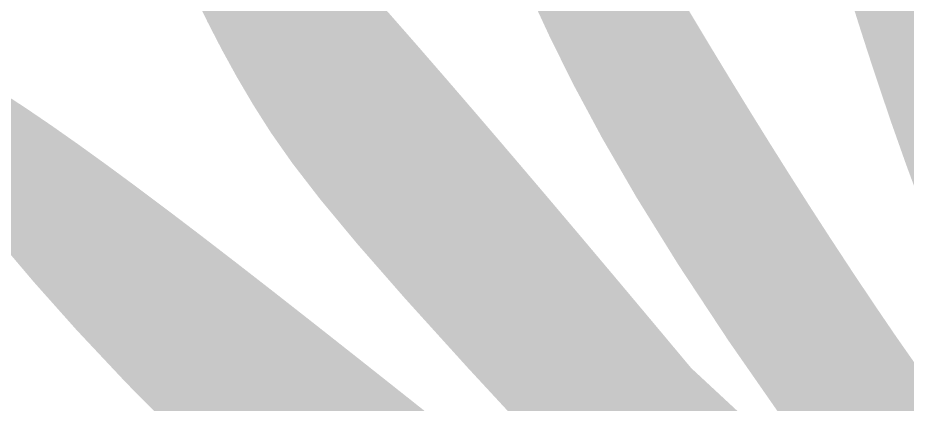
# Model space of a CAD drawing. Header units: millimetres. Extents: x -709 to -405, y 315 to 612.
# Drawn here: x -557.6 to -549.65, y 603.39 to 606.84 of the extents above; entities that cross this region are included whole.
import ezdxf

# ---------------------------------------------------------------- set-up
doc = ezdxf.new("R2010")
doc.units = ezdxf.units.MM
doc.layers.add('Background Fill', color=3, linetype='Continuous')
doc.layers.add('magpiefill', color=3, linetype='Continuous')
picture_1 = doc.add_image_def('image4.jpg', size_in_pixel=(2304, 3072))

msp = doc.modelspace()

# ---------------------------------------------------------------- hatches: boundary and pattern name
at = {"layer": 'magpiefill'}
h = msp.add_hatch(color=255, dxfattribs=at)
h.dxf.hatch_style = 1
h.paths.add_polyline_path([(-551.5692907313593, 606.851873923434), (-551.7338337830053, 607.1275860534022), (-551.8959483586306, 607.3996573564311), (-552.0558773083169, 607.6672383036558), (-552.2138634821446, 607.929479366214), (-552.370149730196, 608.1855310152409), (-552.5249789025513, 608.4345437218733), (-552.6785938492931, 608.6756679572474), (-552.8308326796631, 608.9075242495463), (-552.9799145395522, 609.126613355141), (-553.1236538340112, 609.3289060874494), (-553.2598649680913, 609.5103732598884), (-553.3863623468437, 609.6669856858774), (-553.5009603753196, 609.7947141788331), (-553.6014734585715, 609.8895295521733), (-553.6857160016492, 609.9474026193163), (-553.7520326187497, 609.9654935317261), (-553.800888760649, 609.9457197930508), (-553.8332800872685, 609.8911882449869), (-553.8502022585284, 609.8050057292289), (-553.8526509343505, 609.6902790874724), (-553.8416217746557, 609.5501151614121), (-553.8181104393655, 609.387620792744), (-553.7831125883997, 609.2059028231627), (-553.7372474736617, 609.0073055427004), (-553.6796287149774, 608.7911230347371), (-553.6089935241541, 608.555886830989), (-553.5240791129993, 608.300128463173), (-553.4236226933207, 608.0223794630053), (-553.3063614769255, 607.7211713622024), (-553.1710326756211, 607.3950356924811), (-553.0163735012148, 607.0425039855579), (-552.8394294658923, 606.660543677566), (-552.6304792833505, 606.2398658223084), (-552.3781099676651, 605.7696173780051), (-552.0709085329107, 605.2389453028757), (-551.6974619931627, 604.6369965551393), (-551.2463573624959, 603.9529180930167), (-550.7856353265374, 603.2901536969548), (-550.2570066276438, 602.8038616951259), (-549.7951041923994, 602.377847933216), (-549.3944754852887, 602.0075650978869), (-549.0496679707959, 601.688465875803), (-548.7552291134057, 601.4160029536265), (-548.5057063776028, 601.1856290180214), (-548.295647227872, 600.9927967556501), (-548.1195991286969, 600.832958853176), (-547.9725204689722, 600.7019355036412), (-547.8510133352279, 600.5970169256045), (-547.7520907384028, 600.5158608440032), (-547.6727656894382, 600.4561249837755), (-547.6100511992715, 600.415467069858), (-547.560960278844, 600.3915448271898), (-547.5225059390943, 600.3820159807073), (-547.4917011909623, 600.384538255349), (-547.4666557943375, 600.3982122573414), (-547.4498665049085, 600.4279101180722), (-547.4449268273141, 600.4799468502174), (-547.4554302661927, 600.5606374664546), (-547.484970326183, 600.6762969794592), (-547.5371405119241, 600.8332404019088), (-547.6155343280543, 601.0377827464799), (-547.723745279212, 601.2962390258489), (-547.9542619434447, 601.5902347003536), (-548.4863011618365, 602.2771419852785), (-548.9108686966489, 602.8346147735781), (-549.2486623665776, 603.2883263666129), (-549.5203799903198, 603.6639500657436), (-549.7467193865704, 603.9871591723307), (-549.9483783740262, 604.2836269877346), (-550.1426273935565, 604.5747297260191), (-550.3330273747275, 604.8646552520577), (-550.5197118692785, 605.1532943434264), (-550.7028144289486, 605.440537777701), (-550.8824686054774, 605.7262763324587), (-551.0588079506042, 606.0104007852752), (-551.2319660160691, 606.2928019137267), (-551.4020763536107, 606.5733704953902)])
h = msp.add_hatch(color=253, dxfattribs=at)
h.dxf.hatch_style = 1
h.paths.add_polyline_path([(-555.1518655678802, 607.8567135620165), (-555.3457827627525, 608.0688142272753), (-555.5290876551358, 608.2677350763284), (-555.7020352187128, 608.4540465120976), (-555.8646800840594, 608.6279326035745), (-556.0162755093337, 608.7880320840214), (-556.1558744095896, 608.9325973527702), (-556.2825296998808, 609.0598808091515), (-556.3952942952611, 609.1681348524967), (-556.4932211107839, 609.2556118821369), (-556.5753630615035, 609.3205642974034), (-556.6407730624732, 609.361244497627), (-556.6889937628781, 609.3766290038395), (-556.7215267484294, 609.3685908238725), (-556.7403633389683, 609.3397270872595), (-556.747494854338, 609.2926349235324), (-556.74491261438, 609.2299114622244), (-556.7346079389368, 609.1541538328675), (-556.7185721478505, 609.0679591649944), (-556.6987965609629, 608.9739245881378), (-556.6767584785636, 608.8739676086318), (-556.651879122731, 608.7672872400177), (-556.6230656959907, 608.6524028726368), (-556.5892254008685, 608.5278338968317), (-556.5492654398901, 608.3920997029445), (-556.5020930155807, 608.2437196813179), (-556.4466153304664, 608.0812132222943), (-556.3817395870727, 607.9030997162153), (-556.3065733325801, 607.7085397458534), (-556.2210254927828, 607.4992586637009), (-556.125205338133, 607.2776230146796), (-556.0192221390797, 607.0459993437111), (-555.9031851660736, 606.8067541957174), (-555.7772036895648, 606.5622541156212), (-555.6413869800032, 606.3148656483435), (-555.4958443078394, 606.066955338807), (-555.3367607122989, 605.8163153602713), (-555.1446243077075, 605.5424403993503), (-554.8959989771663, 605.2202507709953), (-554.5674486037768, 604.8246667901581), (-554.1355370706402, 604.3306087717904), (-553.5768282608581, 603.7129970308438), (-552.8678860575317, 602.9467518822695), (-551.985274343762, 602.0067936410198), (-548.5402734662041, 599.6554522151264), (-548.5199658425554, 599.6656008651978), (-548.3404081750654, 599.6656008651978), (-548.2588924364122, 599.6452320652774), (-549.2878009115433, 600.4063880464162), (-550.0965688963398, 601.02073505228), (-550.7182774061275, 601.5111597290423), (-551.1860074562321, 601.9005487228787), (-551.53284006198, 602.2117886799626), (-551.791856238697, 602.4677662464685), (-551.9961370017089, 602.6913680685715), (-552.1787633663427, 602.9054807924455), (-552.3668999841537, 603.1287968436595), (-552.5640460516219, 603.3632317653577), (-552.7677844014569, 603.6065068800802), (-552.9756978663681, 603.8563435103647), (-553.1853692790651, 604.1104629787516), (-553.3943814722583, 604.3665866077787), (-553.6003172786566, 604.6224357199857), (-553.8007595309701, 604.8757316379113), (-553.9935840506074, 605.1244290399669), (-554.1778386137719, 605.3674160280543), (-554.352863985365, 605.6038140599476), (-554.5180009302899, 605.8327445934196), (-554.6725902134483, 606.0533290862448), (-554.8159725997418, 606.264688996197), (-554.9474888540735, 606.4659457810503), (-555.0664797413451, 606.6562208985786), (-555.1719106333727, 606.8339403066211), (-555.2612453296291, 606.9947479632813), (-555.3315722364998, 607.1335923267294), (-555.3799797603718, 607.2454218551345), (-555.4035563076312, 607.3251850066663), (-555.3993902846638, 607.3678302394937), (-555.3645700978567, 607.3683060117866), (-555.296184153596, 607.3215607817148), (-555.1926072711373, 607.2247942396715), (-555.0573599212164, 607.0842110049515), (-554.8952489874367, 606.9082669290741), (-554.7110813534031, 606.7054178635562), (-554.5096639027197, 606.4841196599187), (-554.295803518992, 606.2528281696789), (-554.0743070858233, 606.0199992443563), (-553.8499814868186, 605.7940887354692), (-553.6189354821805, 605.574108334517), (-553.3424853385034, 605.3212930929207), (-552.9732491989806, 604.9874339020818), (-552.4638452068052, 604.5243216534017), (-551.7668915051696, 603.8837472382821), (-551.5817227410436, 603.711621280934), (-551.9260705580701, 604.1234933864095), (-552.2591585179324, 604.5206039236625), (-552.5808605795715, 604.9026899404744), (-552.8910507019275, 605.2694884846286), (-553.1896028439442, 605.6207366039083), (-553.4763909645613, 605.9561713460961), (-553.7512890227218, 606.2755297589749), (-554.0141709773662, 606.5785488903277), (-554.2649742898933, 606.8651046804601), (-554.5038904315272, 607.135628639773), (-554.7311743759492, 607.3906911711877), (-554.9470810968395, 607.6308626776281)])
h = msp.add_hatch(color=255, dxfattribs=at)
h.dxf.hatch_style = 1
h.paths.add_polyline_path([(-549.1896711831607, 606.4570867233474), (-549.3448371083472, 606.7397539908653), (-549.4935755817721, 607.0017757854166), (-549.6340737349855, 607.2391987153278), (-549.7645186995364, 607.4480693889252), (-549.88343637277, 607.6255508814696), (-549.9907077152104, 607.773272135952), (-550.0865524531787, 607.8939785622977), (-550.1711903129951, 607.990415570432), (-550.2448410209794, 608.0653285702793), (-550.3077243034526, 608.121462971765), (-550.3600598867346, 608.1615641848142), (-550.4020674971454, 608.1883776193508), (-550.4340034893363, 608.2039440304326), (-550.4562707312792, 608.2074855536398), (-550.469308719277, 608.1975196696849), (-550.4735569496321, 608.1725638592804), (-550.4694549186476, 608.1311356031388), (-550.4574421226256, 608.0717523819728), (-550.4379580578692, 607.9929316764941), (-550.4114422206809, 607.8931909674158), (-550.378146408741, 607.7711712784359), (-550.3375716252422, 607.6260078051984), (-550.2890311747537, 607.4569592863323), (-550.2318383618455, 607.2632844604677), (-550.1653064910877, 607.0442420662346), (-550.0887488670504, 606.799090842262), (-550.0014787943024, 606.5270895271794), (-549.9028095774153, 606.2274968596166), (-549.7909721631214, 605.8975581114929), (-549.6598680668127, 605.5264646878825), (-549.5023164460425, 605.1013945271507), (-549.3111364583661, 604.6095255676615), (-549.0791472613386, 604.0380357477786), (-548.7991680125136, 603.3741030058676), (-548.5079585465103, 602.7057528244651), (-548.2049176236376, 602.3211386777917), (-547.9430882151953, 601.98646972455), (-547.7179955925776, 601.6977171699685), (-547.5251650271789, 601.450852219275), (-547.3601217903944, 601.2418460776983), (-547.2183911536198, 601.0666699504669), (-547.0954983882488, 600.9212950428091), (-546.9869687656768, 600.8016925599535), (-546.8892793482631, 600.7055387807768), (-546.8027143622265, 600.6373302787463), (-546.7285098247506, 600.6032687009788), (-546.6679017530181, 600.6095556945913), (-546.6221261642129, 600.6623929066988), (-546.5924190755177, 600.7679819844183), (-546.5800165041163, 600.9325245748659), (-546.5861544671914, 601.1622223251584), (-546.6585740075734, 601.3012923897253), (-546.8584077440499, 601.6966138521889), (-547.0486681286293, 602.0822593312273), (-547.230735795492, 602.458015256003), (-547.4059581267476, 602.823895830204), (-547.5755494962201, 603.1808263556189), (-547.7406910256638, 603.5299599085588), (-547.9025638368314, 603.8724495653362), (-548.0623490514773, 604.2094484022639), (-548.2212277913542, 604.5421094956541), (-548.3803811782162, 604.8715859218189), (-548.5409903338164, 605.1990307570708), (-548.7037373815414, 605.524745999724), (-548.8673084513072, 605.8456293361033), (-549.0298906746639, 606.157727374536)])
h = msp.add_hatch(color=255, dxfattribs=at)
h.dxf.hatch_style = 1
h.paths.add_polyline_path([(-551.7668915051696, 603.8837472382819), (-552.4638452068052, 604.5243216534017), (-552.973249198981, 604.9874339020818), (-553.3424853385034, 605.3212930929207), (-553.6189354821805, 605.574108334517), (-553.8499814868186, 605.7940887354692), (-554.0743070858233, 606.0199992443563), (-554.295803518992, 606.2528281696789), (-554.5096639027197, 606.4841196599187), (-554.7110813534031, 606.7054178635562), (-554.8952489874367, 606.9082669290741), (-555.0573599212164, 607.0842110049515), (-555.1926072711373, 607.2247942396715), (-555.296184153596, 607.3215607817148), (-555.3645700978567, 607.3683060117866), (-555.3993902846638, 607.3678302394937), (-555.4035563076312, 607.3251850066663), (-555.3799797603718, 607.2454218551345), (-555.3315722364998, 607.1335923267294), (-555.2612453296291, 606.9947479632813), (-555.1719106333727, 606.8339403066211), (-555.0664797413451, 606.6562208985786), (-554.9474888540735, 606.4659457810503), (-554.8159725997418, 606.264688996197), (-554.6725902134483, 606.0533290862448), (-554.5180009302899, 605.8327445934196), (-554.352863985365, 605.6038140599476), (-554.1778386137719, 605.3674160280543), (-553.9935840506074, 605.1244290399669), (-553.8007595309701, 604.8757316379113), (-553.6003172786566, 604.6224357199857), (-553.3943814722583, 604.3665866077787), (-553.1853692790651, 604.1104629787516), (-552.9756978663681, 603.8563435103647), (-552.7677844014569, 603.6065068800802), (-552.5640460516219, 603.3632317653577), (-552.3668999841537, 603.1287968436595), (-552.1787633663427, 602.9054807924455), (-551.9961370017089, 602.6913680685715), (-551.791856238697, 602.4677662464685), (-551.53284006198, 602.2117886799626), (-551.1860074562321, 601.9005487228787), (-550.7182774061275, 601.5111597290423), (-550.0965688963398, 601.02073505228), (-549.2878009115433, 600.4063880464162), (-548.2588924364122, 599.6452320652774), (-548.1009988333432, 599.6057782952107), (-547.8017351725952, 599.5459557252235), (-547.3827681633829, 599.6057782952107), (-547.2940751822658, 599.6235079522529), (-547.4030916639526, 599.7354898965681), (-547.5325759132498, 599.8670644940422), (-547.6814560947117, 600.0171584765177), (-547.8486603728956, 600.1846985758334), (-548.0331169123563, 600.3686115238316), (-548.1437771708777, 600.4784861417743), (-549.6208075462903, 601.8773754743283), (-550.835006237267, 603.0175015481237)])
h = msp.add_hatch(color=253, dxfattribs=at)
h.dxf.hatch_style = 1
h.paths.add_polyline_path([(-556.2516323759307, 605.1172736223627), (-556.5297195010044, 605.32602719258), (-556.7959719354064, 605.5225213878325), (-557.0505725492237, 605.7065213791341), (-557.2929722103313, 605.8771889009373), (-557.5226217866032, 606.0336856876935), (-557.7389721459143, 606.1751734738551), (-557.9414741561391, 606.3008139938744), (-558.1295786851521, 606.4097689822026), (-558.3027366008279, 606.5012001732927), (-558.4603205564686, 606.5744888471045), (-558.601390347084, 606.6298944656335), (-558.7249275531123, 606.6678960363832), (-558.8299137549917, 606.688972566857), (-558.9153305331597, 606.6936030645589), (-558.9801594680536, 606.6822665369922), (-559.023382140112, 606.6554419916604), (-559.0439801297726, 606.6136084360672), (-559.0409366832282, 606.5566244928566), (-559.0132417096934, 606.4818672452332), (-558.959886784138, 606.3860933915416), (-558.8798634815314, 606.2660596301263), (-558.7721633768441, 606.1185226593325), (-558.6357780450446, 605.9402391775045), (-558.4696990611043, 605.7279658829875), (-558.2729179999919, 605.4784594741259), (-558.0430953730138, 605.1886186750395), (-557.7725674368221, 604.8559103129461), (-557.4523393844053, 604.477943240838), (-557.0734164087518, 604.0523263117083), (-556.6268037028498, 603.5766683785486), (-556.1035064596879, 603.0485782943524), (-555.494529872255, 602.4656649121118), (-554.7908791335391, 601.82553708482), (-554.6851877996748, 601.7750308929026), (-554.3032698674252, 601.5910245287072), (-553.9217639493155, 601.4055356659426), (-553.7824795860961, 601.3371471647648), (-554.0837930427679, 601.7359985063812), (-554.3621819536613, 602.0966861587694), (-554.617530941163, 602.4211165755319), (-554.8497246276594, 602.7111962102713), (-555.0586476355361, 602.9688315165905), (-555.244184587179, 603.1959289480922), (-555.4062201049746, 603.394394958379), (-555.5446388113094, 603.5661360010544), (-555.659468161893, 603.7130610861401), (-555.7513069457333, 603.8370894493447), (-555.8208967851631, 603.9401428827936), (-555.8689793025142, 604.0241431786153), (-555.8962961201184, 604.0910121289363), (-555.9035888603079, 604.1426715258845), (-555.8915991454153, 604.1810431615867), (-555.8610685977721, 604.2080488281698), (-555.8081762917642, 604.222193662812), (-555.7108511099912, 604.2083161828889), (-555.5424593871052, 604.1478382508277), (-555.2763674577595, 604.0221817290557), (-554.8859416566072, 603.812768479999), (-554.3445483183009, 603.5010203660839), (-553.6713452069462, 603.0959146341842), (-554.1347518234385, 603.4641656803477), (-554.5601555834205, 603.8012843113266), (-554.9513993680417, 604.1100528809468), (-555.3123260584532, 604.3932537430351), (-555.6467785358054, 604.6536692514161), (-555.9585996812476, 604.8940817599168)])
h = msp.add_hatch(color=255, dxfattribs=at)
h.dxf.hatch_style = 1
h.paths.add_polyline_path([(-552.7023243688383, 602.4962069933887), (-553.6255537774931, 603.0683592497384), (-554.3445483183009, 603.5010203660839), (-554.8859416566072, 603.812768479999), (-555.2763674577595, 604.0221817290557), (-555.5424593871052, 604.1478382508277), (-555.7108511099912, 604.2083161828889), (-555.8081762917642, 604.222193662812), (-555.8610685977721, 604.2080488281698), (-555.8915991454153, 604.1810431615867), (-555.9035888603079, 604.1426715258845), (-555.8962961201184, 604.0910121289363), (-555.8689793025142, 604.0241431786153), (-555.8208967851631, 603.9401428827936), (-555.7513069457333, 603.8370894493447), (-555.659468161893, 603.7130610861401), (-555.5446388113094, 603.5661360010544), (-555.4062201049749, 603.394394958379), (-555.244184587179, 603.1959289480922), (-555.0586476355361, 602.9688315165905), (-554.8497246276594, 602.7111962102713), (-554.617530941163, 602.4211165755319), (-554.3621819536613, 602.0966861587694), (-554.0837930427679, 601.7359985063812), (-553.7824795860961, 601.3371471647648), (-553.5381704596325, 601.217191596194), (-553.149989812666, 601.0246196110458), (-552.7547224227033, 600.8264470020817), (-552.3498687040329, 600.6213010608867), (-551.9344373098523, 600.4084409909476), (-551.5134698489959, 600.1896536433628), (-551.0935161692073, 599.967357781134), (-550.6811261182298, 599.7439721672611), (-550.2828495438079, 599.5219155647469), (-549.9052362936844, 599.3036067365921), (-549.5548362156038, 599.0914644457977), (-549.2381991573089, 598.887907455365), (-548.9987871707931, 598.887907455365), (-548.8192295033031, 598.887907455365), (-548.6995235100451, 599.007552595339), (-548.5199658425554, 599.007552595339), (-548.4601141683231, 599.3066654452748), (-548.4601141683231, 599.4263105852489), (-548.7593778290711, 599.5459557252235), (-548.5524161092576, 599.6493839799937), (-548.8891360137693, 599.8795164081293), (-549.2867831898686, 600.1482757611202), (-549.7313799107296, 600.4474769391746), (-550.2089484495295, 600.7689348425039), (-550.7055110794442, 601.104464371317), (-551.2070900736487, 601.4458804258237), (-551.6997077053188, 601.7849979062337), (-552.1693862476304, 602.1136317127566), (-552.6054481250617, 602.4254230729629)])

# ---------------------------------------------------------------- pictures from other files: only their frames are drawn
at = {"layer": 'Background Fill'}
image = msp.add_image(picture_1, insert=(-628.1487649466446, 314.5885956253977), size_in_units=(223.08048177217646, 297.44064236290194), dxfattribs=at)
image.dxf.flags = 7

doc.saveas('drawing.dxf')
